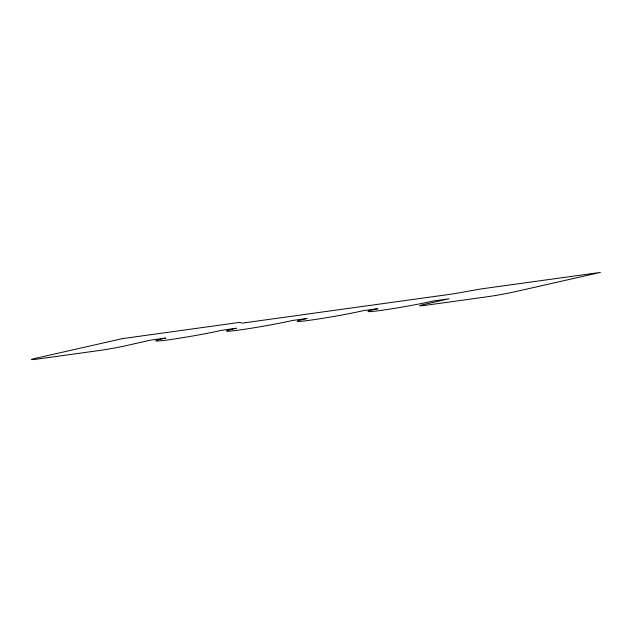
<?xml version="1.0" encoding="UTF-8"?>
<svg xmlns="http://www.w3.org/2000/svg" width="632" height="632" viewBox="0 0 632 632"><rect width="100%" height="100%" fill="white"/><g stroke="black" fill="none" stroke-linecap="round" stroke-linejoin="round"><path stroke-width="0.95" d="M122.513 338.61L35.992 358.202A19.513 0.814 -9.9 0 0 38.56 358.921L98.537 350.61A19.513 0.814 -9.9 0 0 125.594 345.783L150.392 340.174L165.679 338.057A36.901 1.548 -9.9 0 0 168.941 339.771A36.901 1.548 -9.9 0 0 221.595 330.307L236.407 328.253A36.901 1.548 -9.9 0 0 239.67 329.975A36.901 1.548 -9.9 0 0 292.324 320.511L307.136 318.457A36.901 1.548 -9.9 0 0 310.399 320.171A36.901 1.548 -9.9 0 0 363.045 310.707L377.865 308.661A36.901 1.548 -9.9 0 0 381.128 310.375A36.901 1.548 -9.9 0 0 433.773 300.911L449.068 298.794L424.277 304.403A19.513 0.814 -9.9 0 0 426.845 305.13L486.814 296.819A19.513 0.814 -9.9 0 0 513.879 291.992L600.4 272.408L480.999 288.942L453.721 293.809L242.024 323.142L239.433 322.415L122.513 338.61"/></g></svg>
